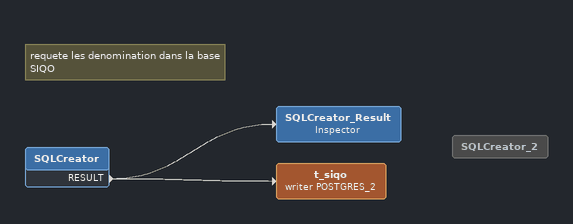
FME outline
Note: requete les denomination dans la base SIQO
SQLCreator
    RESULT -> t_siqo (writer POSTGRES_2)
    RESULT -> SQLCreator_Result
SQLCreator_Result: Inspector
t_siqo (writer POSTGRES_2)
SQLCreator_2 [off]
